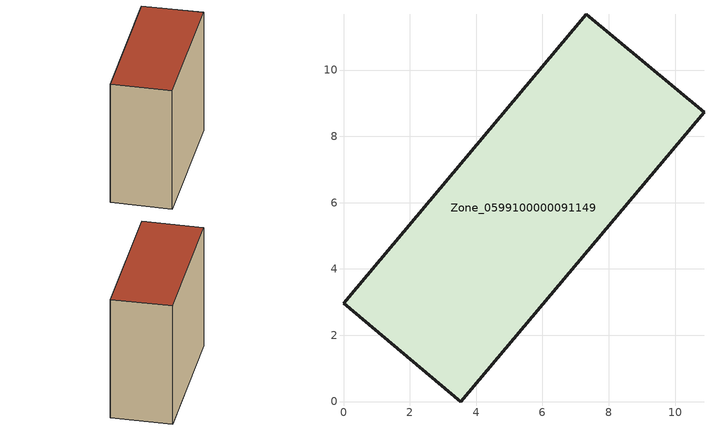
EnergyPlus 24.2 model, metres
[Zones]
Zone_0599100000091149
 floor ground (C_G): 10.87,8.72 3.54,0 0,2.97 7.32,11.68 z0.18
 wall outside (C_F): 3.54,0 10.87,8.72 7.32,11.68 0,2.97 3.54,0 z0.18:10.15
 roof outside (C_R): 7.32,11.68 0,2.97 3.54,0 10.87,8.72 z10.15
[BUILDING]
Pand.0599100000091149: North Axis=0; Terrain=City; Loads Convergence Tolerance Value=0.04; Temperature Convergence Tolerance Value=0.4; Solar Distribution=FullExterior; Maximum Number of Warmup Days=25; Minimum Number of Warmup Days=1
[Site:Location]
Rotterdam.The.Hague.AP_ZH_NLD Design_Conditions: Latitude=51.96; Longitude=4.45; Time Zone=1; Elevation=-4.5
[SITE:GROUNDTEMPERATURE:BUILDINGSURFACE]
18, 18, 18, 18, 18, 18, 18, 18, 18, 18, 18, 18
[MATERIAL] Thermal Absorptance=0.9; Solar Absorptance=0.7; Visible Absorptance=0.7
Name | Roughness | Thickness | Conductivity | Density | Specific Heat
G.TI.1946-1964 | MediumSmooth | 0.15 | 1 | 540 | 1210
F.TI.1946-1964 | Rough | 0.3 | 0.857143 | 1920 | 840
R.TI.1946-1964 | MediumRough | 0.2 | 0.277778 | 1500 | 1000
[CONSTRUCTION]
C_G: G.TI.1946-1964
C_F: F.TI.1946-1964
C_R: R.TI.1946-1964
[ZONE]
Zone_0599100000091149: Type=1; Multiplier=1; Ceiling Height=Autocalculate; Volume=Autocalculate; Floor Area=autocalculate; Part of Total Floor Area=Yes
[ZONEINFILTRATION:DESIGNFLOWRATE]
Infil_Zone_0599100000091149: Zone or ZoneList or Space or SpaceList=Zone_0599100000091149; Schedule=AlwaysOn; Design Flow Rate Calculation Method=Flow/Area; Flow Rate per Floor Area=0.003; Constant Term Coefficient=1; Temperature Term Coefficient=0; Velocity Term Coefficient=0; Velocity Squared Term Coefficient=0
[HVACTEMPLATE:ZONE:IDEALLOADSAIRSYSTEM]
Zone_0599100000091149: Maximum Heating Supply Air Temperature=50; Minimum Cooling Supply Air Temperature=13; Maximum Heating Supply Air Humidity Ratio=0.0156; Minimum Cooling Supply Air Humidity Ratio=0.0077; Heating Limit=NoLimit; Cooling Limit=NoLimit; Dehumidification Control Type=ConstantSensibleHeatRatio; Cooling Sensible Heat Ratio=0.7; Dehumidification Setpoint=60; Humidification Control Type=None; Humidification Setpoint=30; Outdoor Air Method=None; Outdoor Air Flow Rate per Person=0.00944; Outdoor Air Flow Rate per Zone Floor Area=0; Outdoor Air Flow Rate per Zone=0; Demand Controlled Ventilation Type=None; Outdoor Air Economizer Type=NoEconomizer; Heat Recovery Type=None; Sensible Heat Recovery Effectiveness=0.7; Latent Heat Recovery Effectiveness=0.65
[ZONECONTROL:THERMOSTAT]
ThermostatControl_Zone_0599100000091149: Zone or ZoneList=Zone_0599100000091149; Control Type Schedule=DualSetpointControlType; Control 1=Thermostat_Zone_0599100000091149; Temperature Difference Between Cutout And Setpoint=0
[THERMOSTATSETPOINT:DUALSETPOINT]
Thermostat_Zone_0599100000091149: Heating Setpoint Temperature Schedule=HeatingSetpoint_Zone_0599100000091149; Cooling Setpoint Temperature Schedule=CoolingSetpoint_Zone_0599100000091149
[SCHEDULE:COMPACT]
HeatingSetpoint_Zone_0599100000091149: Through: 12/31, For: AllDays, Until: 24:00, 21
CoolingSetpoint_Zone_0599100000091149: Through: 12/31, For: AllDays, Until: 24:00, 24
DualSetpointControlType: Through: 12/31, For: AllDays, Until: 24:00, 4
AlwaysOn: Through: 12/31, For: AllDays, Until: 24:00, 1
